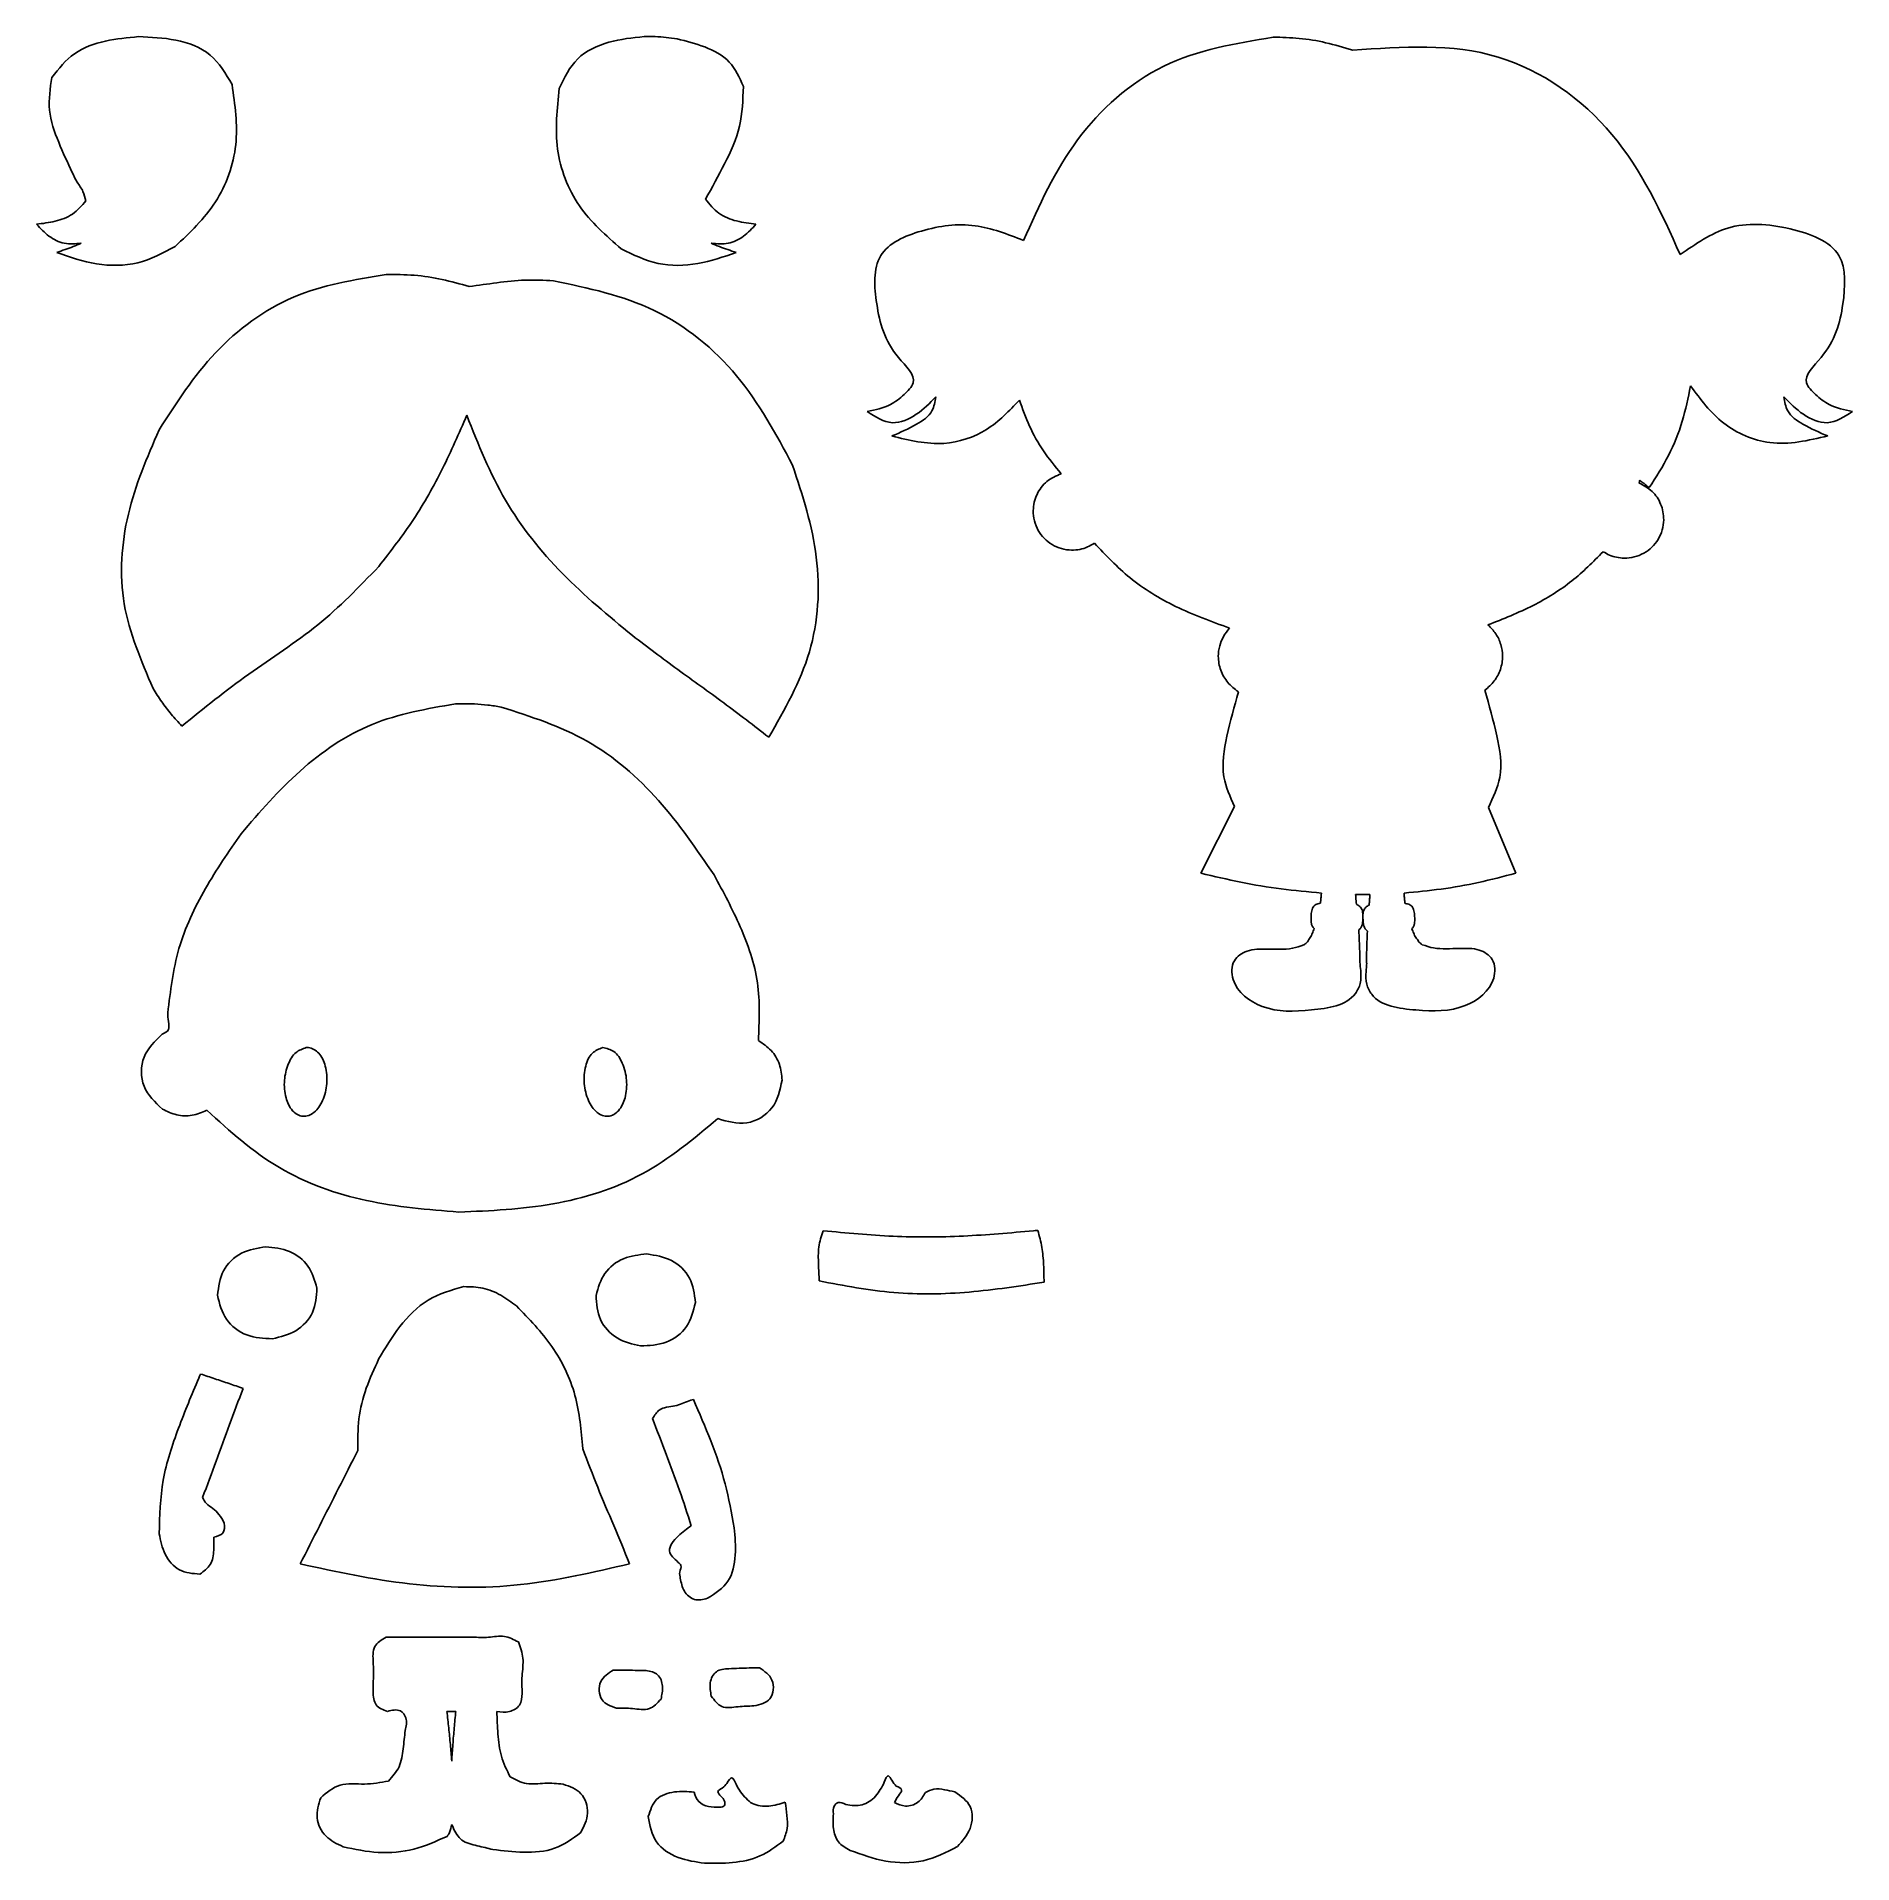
# Model space of a CAD drawing. Extents: x 18 to 590, y 163 to 738.
import ezdxf

# ---------------------------------------------------------------- set-up
doc = ezdxf.new("R2010")
doc.units = 0
doc.layers.add('Layer_1', color=7, linetype='CONTINUOUS')

msp = doc.modelspace()

# ---------------------------------------------------------------- linework, layer by layer
at = {"layer": 'Layer_1', "color": 7}
for points in [[(50.088857, 737.978289), (50.088857, 737.978289)], [(209.379192, 737.978289), (209.379192, 737.978289)], [(407.56112, 737.815885), (407.56112, 737.815965)], [(128.118928, 663.055036), (128.118928, 663.055036)], [(151.727688, 527.8729), (151.727688, 527.8729)], [(395.38612, 495.465964), (384.71112, 474.490964)], [(483.96112, 474.490884), (475.36112, 495.215884)], [(419.53612, 461.765964), (419.48612, 459.540964)], [(422.43612, 465.015964), (422.38612, 465.015964)], [(435.76112, 459.265964), (435.78608, 461.490964)], [(435.81108, 461.190964), (435.88604, 458.965964)], [(449.16108, 464.940884), (449.08612, 464.940884)], [(452.13604, 459.515884), (452.06108, 461.740884)], [(405.66116, 450.566004), (405.66116, 450.516004)], [(466.11104, 450.740964), (466.11104, 450.765924)], [(434.86116, 446.416004), (434.88612, 446.440964)], [(436.96104, 446.165964), (437.01104, 446.115964)], [(102.902688, 419.5479), (102.902688, 419.5479)], [(196.327688, 419.5479), (196.327688, 419.5479)], [(90.24608, 356.833964), (90.24608, 356.833964)], [(333.38716, 361.964132), (332.590696, 361.889012), (332.06216, 361.839172), (332.06216, 361.839172)], [(210.262872, 354.548244), (210.262872, 354.548244)], [(152.619304, 344.256988), (152.619304, 344.257028)], [(69.647879, 316.735596), (69.312631, 316.009228), (69.047879, 315.435596), (69.047879, 315.435596)], [(224.876448, 308.735596), (224.117504, 308.482612), (223.526448, 308.285596), (223.526448, 308.285596)], [(128.105024, 233.832068), (128.105024, 233.832028)], [(199.646392, 223.48554), (199.646392, 223.48554)], [(245.681032, 224.227844), (245.681032, 224.227844)], [(150.030024, 210.457028), (150.030024, 210.457028)], [(235.471904, 187.79582), (235.471904, 187.79582)], [(285.038144, 188.124884), (285.038144, 188.124884)]]:
    msp.add_lwpolyline(points, dxfattribs=at)
for points, knots in [([(50.088857, 737.978289), (46.615388, 737.654961), (39.659879, 737.007507), (29.392244, 733.419986), (24.975711, 727.890985), (22.788857, 725.153289)], [0, 0, 0, 0, 10.498097, 21.022103, 31.34398, 31.34398, 31.34398, 31.34398]), ([(79.563859, 722.878289), (77.57989, 726.319504), (73.571888, 733.271424), (61.824185, 737.476214), (53.999982, 737.810959), (50.088857, 737.978289)], [0, 0, 0, 0, 11.573869, 23.381458, 35.183159, 35.183159, 35.183159, 35.183159]), ([(209.379192, 737.978289), (205.673213, 737.605855), (198.28007, 736.862876), (187.519819, 731.903239), (184.26851, 725.037313), (182.654192, 721.628289)], [0, 0, 0, 0, 11.212576, 22.368225, 33.369367, 33.369367, 33.369367, 33.369367]), ([(219.754192, 737.253289), (218.612206, 737.434487), (216.325926, 737.797249), (212.854814, 738.022813), (210.537867, 737.993132), (209.379192, 737.978289)], [0, 0, 0, 0, 3.467511, 6.942031, 10.417761, 10.417761, 10.417761, 10.417761]), ([(240.629192, 722.303289), (239.402327, 725.080122), (236.91848, 730.701953), (228.50197, 735.098367), (222.667304, 736.535675), (219.754192, 737.253289)], [0, 0, 0, 0, 8.863658, 17.944904, 26.999912, 26.999912, 26.999912, 26.999912]), ([(407.56112, 737.815965), (395.629439, 735.825257), (371.778327, 731.845885), (343.644949, 706.648283), (333.819923, 684.775002), (328.88612, 673.790964)], [0, 0, 0, 0, 35.704399, 71.372139, 107.35038, 107.35038, 107.35038, 107.35038]), ([(432.58612, 733.690885), (429.762871, 734.547973), (424.240498, 736.224469), (415.827829, 737.605245), (410.284416, 737.746494), (407.56112, 737.815885)], [0, 0, 0, 0, 8.845845, 17.302783, 25.469377, 25.469377, 25.469377, 25.469377]), ([(535.78612, 669.315884), (529.736577, 682.650925), (517.675666, 709.23686), (478.661875, 736.979015), (448.239514, 734.807967), (432.58612, 733.690885)], [0, 0, 0, 0, 43.577392, 86.879801, 132.775334, 132.775334, 132.775334, 132.775334]), ([(22.788857, 725.153289), (22.263007, 721.693363), (21.202232, 714.713801), (24.805868, 704.62461), (27.751927, 698.31194), (29.221625, 695.162745)], [0, 0, 0, 0, 10.340905, 20.860267, 31.332147, 31.332147, 31.332147, 31.332147]), ([(61.638857, 671.878292), (66.251064, 676.24253), (75.532823, 685.025269), (82.296553, 703.8449), (80.472665, 716.548401), (79.563859, 722.878289)], [0, 0, 0, 0, 18.891128, 38.017137, 57.011939, 57.011939, 57.011939, 57.011939]), ([(182.654192, 721.628289), (181.963507, 715.259394), (180.578816, 702.490972), (187.745703, 683.766028), (197.384069, 675.310132), (202.179192, 671.103292)], [0, 0, 0, 0, 19.051129, 38.193884, 57.146447, 57.146447, 57.146447, 57.146447]), ([(228.704192, 686.778289), (230.758694, 690.452166), (234.881534, 697.82466), (240.223, 709.544169), (240.494362, 718.068073), (240.629192, 722.303289)], [0, 0, 0, 0, 12.66305, 25.411374, 38.000751, 38.000751, 38.000751, 38.000751]), ([(29.221625, 695.162745), (29.703139, 694.140544), (30.67971, 692.067392), (32.734288, 689.405835), (33.265914, 687.27301), (33.513857, 686.278289)], [0, 0, 0, 0, 3.388017, 6.871317, 9.915771, 9.915771, 9.915771, 9.915771]), ([(33.513857, 686.278289), (32.20826, 684.746217), (29.605247, 681.691673), (23.831391, 679.62002), (19.923876, 679.126061), (17.963857, 678.878289)], [0, 0, 0, 0, 5.942719, 11.848203, 17.791659, 17.791659, 17.791659, 17.791659]), ([(244.604192, 678.878289), (242.567639, 679.13465), (238.520658, 679.644081), (232.614875, 681.96251), (230.009822, 685.170481), (228.704192, 686.778289)], [0, 0, 0, 0, 6.169302, 12.259465, 18.378727, 18.378727, 18.378727, 18.378727]), ([(328.88612, 673.790964), (323.836651, 675.757803), (313.399023, 679.823407), (297.577148, 677.800339), (281.011646, 670.710342), (282.400622, 652.001353), (285.784551, 639.61656), (296.332235, 630.085001), (290.995834, 624.946026), (286.585817, 621.30454), (282.230033, 620.446821), (279.66112, 619.940964)], [0, 0, 0, 0, 15.937482, 32.943961, 47.904013, 63.084801, 81.361605, 90.611877, 95.239611, 100.547739, 108.179024, 108.179024, 108.179024, 108.179024]), ([(590.03612, 619.940884), (587.465519, 620.447403), (583.105076, 621.306598), (578.684844, 624.944034), (573.337837, 630.082279), (583.881615, 639.616938), (587.321911, 652.005346), (588.574172, 671.689173), (569.375959, 678.590036), (551.002096, 679.926463), (540.617376, 672.684871), (535.78612, 669.315884)], [0, 0, 0, 0, 7.637505, 12.955301, 17.587053, 26.837325, 45.114128, 60.294916, 77.823913, 97.493319, 114.604794, 114.604794, 114.604794, 114.604794]), ([(17.963857, 678.878289), (19.198587, 677.570751), (21.656137, 674.968287), (26.642829, 672.341881), (30.257057, 672.732844), (32.063857, 672.928292)], [0, 0, 0, 0, 5.399443, 10.746806, 16.09231, 16.09231, 16.09231, 16.09231]), ([(230.529192, 672.928292), (232.334688, 672.733073), (235.944215, 672.342794), (240.941852, 674.943086), (243.379287, 677.562123), (244.604192, 678.878289)], [0, 0, 0, 0, 5.344566, 10.684798, 16.079526, 16.079526, 16.079526, 16.079526]), ([(32.063857, 672.928292), (31.228933, 672.558237), (29.549874, 671.814046), (26.938883, 670.913421), (25.206032, 670.273519), (24.338857, 669.953292)], [0, 0, 0, 0, 2.738473, 5.507155, 8.280637, 8.280637, 8.280637, 8.280637]), ([(24.338857, 669.953292), (28.454292, 668.535686), (36.65668, 665.710285), (50.116324, 665.744227), (57.80558, 669.837632), (61.638857, 671.878292)], [0, 0, 0, 0, 13.03606, 25.981896, 38.851517, 38.851517, 38.851517, 38.851517]), ([(202.179192, 671.103292), (205.956571, 669.266671), (213.524869, 665.586848), (226.482705, 665.87195), (234.38888, 668.606692), (238.354192, 669.978292)], [0, 0, 0, 0, 12.452469, 24.949571, 37.524199, 37.524199, 37.524199, 37.524199]), ([(238.354192, 669.978292), (237.471458, 670.289617), (235.710937, 670.910521), (233.064202, 671.796639), (231.371407, 672.552319), (230.529192, 672.928292)], [0, 0, 0, 0, 2.808479, 5.601218, 8.366496, 8.366496, 8.366496, 8.366496]), ([(128.118928, 663.055036), (118.116659, 661.431822), (98.094168, 658.18248), (72.905822, 639.548697), (62.002063, 622.600939), (56.546827, 614.121844)], [0, 0, 0, 0, 30.062001, 60.177964, 90.331027, 90.331027, 90.331027, 90.331027]), ([(154.25868, 659.254076), (151.428423, 660.067749), (145.762308, 661.696707), (136.978217, 663.015296), (131.072763, 663.041786), (128.118928, 663.055036)], [0, 0, 0, 0, 8.829798, 17.67707, 26.53099, 26.53099, 26.53099, 26.53099]), ([(180.82108, 661.0637), (177.843054, 661.216218), (171.88478, 661.521368), (163.02488, 660.488215), (157.167639, 659.66361), (154.25868, 659.254076)], [0, 0, 0, 0, 8.93001, 17.866684, 26.684166, 26.684166, 26.684166, 26.684166]), ([(256.161232, 602.9935), (250.893817, 612.779394), (240.368528, 632.333455), (213.591736, 654.222922), (191.741617, 658.78407), (180.82108, 661.0637)], [0, 0, 0, 0, 33.192433, 66.32474, 99.429624, 99.429624, 99.429624, 99.429624]), ([(526.01112, 595.915884), (528.146055, 599.245814), (532.36587, 605.827601), (536.711066, 616.703388), (538.263914, 624.225338), (539.03612, 627.965884)], [0, 0, 0, 0, 11.848937, 23.420064, 34.866159, 34.866159, 34.866159, 34.866159]), ([(539.03612, 627.965884), (542.183908, 623.729845), (548.497458, 615.233579), (564.817829, 608.13657), (576.157939, 610.772332), (582.26112, 612.190884)], [0, 0, 0, 0, 15.684209, 31.457978, 49.840915, 49.840915, 49.840915, 49.840915]), ([(279.66112, 619.940964), (282.242285, 618.224654), (287.191607, 614.93367), (295.630507, 618.746713), (299.380938, 622.555923), (301.28612, 624.490964)], [0, 0, 0, 0, 8.695637, 16.673675, 24.910832, 24.910832, 24.910832, 24.910832]), ([(301.28612, 624.490964), (301.02511, 622.956827), (300.392336, 619.237567), (294.596276, 615.213488), (290.02846, 613.29198), (287.41112, 612.190964)], [0, 0, 0, 0, 4.522036, 10.962922, 19.605934, 19.605934, 19.605934, 19.605934]), ([(287.41112, 612.190964), (292.851517, 610.852469), (302.952893, 608.367238), (317.909739, 613.270455), (324.38521, 620.126789), (327.58612, 623.515964)], [0, 0, 0, 0, 16.543718, 30.717305, 44.572099, 44.572099, 44.572099, 44.572099]), ([(327.58612, 623.515964), (328.584592, 620.748451), (330.592514, 615.182997), (334.999401, 607.319078), (338.808462, 602.652558), (340.73612, 600.290964)], [0, 0, 0, 0, 8.818003, 17.732955, 26.867092, 26.867092, 26.867092, 26.867092]), ([(582.26112, 612.190884), (579.645425, 613.291217), (575.08189, 615.21094), (569.296626, 619.240419), (568.669821, 622.956956), (568.41112, 624.490884)], [0, 0, 0, 0, 8.637151, 15.069012, 19.589294, 19.589294, 19.589294, 19.589294]), ([(568.41112, 624.490884), (570.316302, 622.555843), (574.066733, 618.746633), (582.505633, 614.93359), (587.454955, 618.224574), (590.03612, 619.940884)], [0, 0, 0, 0, 8.237157, 16.215195, 24.910832, 24.910832, 24.910832, 24.910832]), ([(125.761512, 571.065044), (129.534184, 575.92276), (137.08228, 585.641736), (146.121785, 601.796713), (151.052532, 613.067369), (153.518928, 618.705036)], [0, 0, 0, 0, 18.430681, 36.874806, 55.334245, 55.334245, 55.334245, 55.334245]), ([(153.518928, 618.705036), (157.146133, 609.565253), (164.39492, 591.299858), (183.034095, 568.049774), (198.133736, 555.57566), (205.693928, 549.330036)], [0, 0, 0, 0, 29.367427, 58.689325, 88.091892, 88.091892, 88.091892, 88.091892]), ([(56.546827, 614.121844), (52.815169, 605.44636), (45.35188, 588.095453), (43.409498, 558.853982), (50.922162, 541.389861), (54.668929, 532.680036)], [0, 0, 0, 0, 28.269847, 56.539494, 84.665534, 84.665534, 84.665534, 84.665534]), ([(248.643928, 517.280036), (253.632757, 525.987237), (263.62371, 543.424846), (265.47958, 574.44122), (259.268868, 593.471417), (256.161232, 602.9935)], [0, 0, 0, 0, 29.805302, 59.690042, 89.618687, 89.618687, 89.618687, 89.618687]), ([(340.73612, 600.290964), (339.154221, 599.598262), (335.997446, 598.215936), (332.804698, 593.893574), (331.478294, 588.323371), (333.017749, 582.247382), (337.624612, 577.488599), (342.769999, 576.022974), (346.616666, 576.391665), (349.073717, 577.131592), (350.502663, 578.006963), (351.21112, 578.440964)], [0, 0, 0, 0, 5.106295, 10.189918, 15.44833, 21.863441, 28.084487, 34.496537, 37.099705, 39.626151, 42.110404, 42.110404, 42.110404, 42.110404]), ([(511.51112, 575.740884), (512.168176, 575.354223), (513.493103, 574.574536), (515.747208, 573.903242), (519.442989, 573.484362), (524.557957, 574.770113), (529.31289, 579.382685), (531.009702, 585.327532), (529.938037, 590.766055), (527.15209, 595.02906), (524.275711, 596.586437), (522.83612, 597.365884)], [0, 0, 0, 0, 2.280343, 4.598221, 6.988773, 13.403884, 19.62493, 26.036981, 31.047282, 35.885771, 40.733696, 40.733696, 40.733696, 40.733696]), ([(522.83612, 597.365884), (522.856951, 597.465728), (522.898536, 597.665043), (522.954016, 597.965605), (522.992059, 598.165654), (523.01112, 598.265884)], [0, 0, 0, 0, 0.305972, 0.610797, 0.916878, 0.916878, 0.916878, 0.916878]), ([(523.01112, 598.265884), (523.34512, 598.00631), (524.01411, 597.486394), (525.015659, 596.705018), (525.679623, 596.178672), (526.01112, 595.915884)], [0, 0, 0, 0, 1.269022, 2.5418, 3.810861, 3.810861, 3.810861, 3.810861]), ([(351.21112, 578.440964), (354.802496, 574.649208), (362.29863, 566.734828), (376.985235, 557.788974), (388.059551, 553.758984), (393.81112, 551.665964)], [0, 0, 0, 0, 15.616858, 32.596444, 50.943977, 50.943977, 50.943977, 50.943977]), ([(475.21112, 552.690884), (480.016889, 554.59087), (489.310446, 558.265126), (501.734066, 565.96216), (508.331548, 572.560769), (511.51112, 575.740884)], [0, 0, 0, 0, 15.4922, 29.959332, 43.417637, 43.417637, 43.417637, 43.417637]), ([(63.718931, 520.830036), (70.641589, 526.412466), (84.493749, 537.582846), (107.189295, 551.839577), (119.579322, 564.665405), (125.761512, 571.065044)], [0, 0, 0, 0, 26.677093, 53.380558, 79.973697, 79.973697, 79.973697, 79.973697]), ([(474.23612, 532.090884), (475.286887, 533.011034), (477.3766, 534.840984), (479.335445, 538.614424), (480.027723, 542.654423), (479.424535, 546.554708), (477.82534, 550.013269), (476.084417, 551.796409), (475.21112, 552.690884)], [0, 0, 0, 0, 4.160283, 8.273769, 12.468051, 16.252275, 19.956182, 23.684302, 23.684302, 23.684302, 23.684302]), ([(205.693928, 549.330036), (210.440641, 545.722818), (219.93138, 538.510423), (234.548303, 528.232031), (243.948861, 520.928002), (248.643928, 517.280036)], [0, 0, 0, 0, 17.884338, 35.758556, 53.593181, 53.593181, 53.593181, 53.593181]), ([(393.81112, 551.665964), (393.130941, 550.824496), (391.77132, 549.142474), (390.5542, 546.072395), (390.059094, 542.399133), (390.807072, 538.325174), (393.052382, 534.34968), (395.401877, 532.515478), (396.58612, 531.590964)], [0, 0, 0, 0, 3.230851, 6.4582, 9.76099, 14.241624, 18.641293, 23.11267, 23.11267, 23.11267, 23.11267]), ([(54.668929, 532.680036), (55.554604, 531.273458), (57.324846, 528.462064), (60.368321, 524.50994), (62.602362, 522.05634), (63.718931, 520.830036)], [0, 0, 0, 0, 4.98468, 9.963123, 14.93754, 14.93754, 14.93754, 14.93754]), ([(396.58612, 531.590964), (395.297229, 526.992971), (392.861459, 518.303593), (390.75424, 505.556538), (393.980514, 498.528085), (395.38612, 495.465964)], [0, 0, 0, 0, 14.439062, 27.287225, 37.206369, 37.206369, 37.206369, 37.206369]), ([(475.36112, 495.215884), (476.854299, 498.307734), (480.293921, 505.429981), (478.083682, 518.497), (475.567823, 527.385823), (474.23612, 532.090884)], [0, 0, 0, 0, 10.093202, 23.250249, 38.046669, 38.046669, 38.046669, 38.046669]), ([(149.927688, 527.8229), (140.977007, 526.276242), (123.038998, 523.176595), (100.084312, 507.437987), (88.282817, 493.747984), (82.377687, 486.8979)], [0, 0, 0, 0, 26.980637, 54.071744, 81.203119, 81.203119, 81.203119, 81.203119]), ([(151.727688, 527.8729), (151.527462, 527.869569), (151.127693, 527.86292), (150.527622, 527.847387), (150.127952, 527.831074), (149.927688, 527.8229)], [0, 0, 0, 0, 0.600762, 1.19947, 1.800756, 1.800756, 1.800756, 1.800756]), ([(164.327688, 526.8229), (162.938488, 527.045011), (160.160012, 527.489247), (155.949386, 527.849179), (153.13503, 527.864992), (151.727688, 527.8729)], [0, 0, 0, 0, 4.219785, 8.439803, 12.660804, 12.660804, 12.660804, 12.660804]), ([(231.427688, 473.9229), (225.922127, 481.983651), (214.915862, 498.098041), (192.349011, 517.831578), (173.655031, 523.829995), (164.327688, 526.8229)], [0, 0, 0, 0, 29.277431, 58.529028, 87.657909, 87.657909, 87.657909, 87.657909]), ([(82.377687, 486.8979), (78.485953, 481.243739), (70.696891, 469.927292), (61.775327, 451.039134), (60.142187, 437.333394), (59.327687, 430.4979)], [0, 0, 0, 0, 20.606424, 41.242463, 61.77412, 61.77412, 61.77412, 61.77412]), ([(245.352688, 421.7479), (245.643034, 427.87551), (246.225758, 440.173619), (240.087639, 457.79106), (234.311527, 468.550856), (231.427688, 473.9229)], [0, 0, 0, 0, 18.247254, 36.622227, 54.943629, 54.943629, 54.943629, 54.943629]), ([(384.71112, 474.490964), (388.925551, 473.49138), (397.307618, 471.503311), (410.007561, 469.383239), (418.50511, 468.620659), (422.73612, 468.240964)], [0, 0, 0, 0, 12.992205, 25.840156, 38.581116, 38.581116, 38.581116, 38.581116]), ([(448.76112, 468.240884), (452.678987, 468.604481), (460.551607, 469.335098), (472.324134, 471.414763), (480.062593, 473.460347), (483.96112, 474.490884)], [0, 0, 0, 0, 11.801196, 23.713497, 35.807571, 35.807571, 35.807571, 35.807571]), ([(422.73612, 468.240964), (422.709954, 467.881208), (422.657654, 467.162144), (422.558524, 466.08685), (422.476866, 465.372442), (422.43612, 465.015964)], [0, 0, 0, 0, 1.082106, 2.162867, 3.239242, 3.239242, 3.239242, 3.239242]), ([(433.76108, 464.690964), (433.730133, 465.038649), (433.668584, 465.730138), (433.583913, 466.764091), (433.518628, 467.449333), (433.48608, 467.790964)], [0, 0, 0, 0, 1.047178, 2.082668, 3.11219, 3.11219, 3.11219, 3.11219]), ([(433.48608, 467.790964), (433.991568, 467.78587), (435.002711, 467.775681), (436.519448, 467.776036), (437.530591, 467.785989), (438.03608, 467.790964)], [0, 0, 0, 0, 1.516536, 3.03357, 4.550104, 4.550104, 4.550104, 4.550104]), ([(438.03608, 467.790964), (438.006515, 467.422172), (437.947158, 466.681772), (437.868597, 465.564745), (437.813688, 464.816956), (437.78608, 464.440964)], [0, 0, 0, 0, 1.109918, 2.228313, 3.359328, 3.359328, 3.359328, 3.359328]), ([(449.08612, 464.940884), (449.040505, 465.305289), (448.949057, 466.03584), (448.852484, 467.137208), (448.791583, 467.872898), (448.76112, 468.240884)], [0, 0, 0, 0, 1.101651, 2.208564, 3.316326, 3.316326, 3.316326, 3.316326]), ([(422.38612, 465.015964), (421.887896, 464.927073), (420.868048, 464.745118), (419.774492, 463.419981), (419.618117, 462.334923), (419.53612, 461.765964)], [0, 0, 0, 0, 1.480613, 3.030764, 4.739681, 4.739681, 4.739681, 4.739681]), ([(435.78608, 461.490964), (435.741924, 461.974036), (435.657309, 462.89975), (434.913329, 464.10546), (434.137717, 464.49958), (433.76108, 464.690964)], [0, 0, 0, 0, 1.444968, 2.769001, 4.018902, 4.018902, 4.018902, 4.018902]), ([(437.78608, 464.440964), (437.410288, 464.244078), (436.635847, 463.838333), (435.914578, 462.609501), (435.846585, 461.677595), (435.81108, 461.190964)], [0, 0, 0, 0, 1.254236, 2.584755, 4.038848, 4.038848, 4.038848, 4.038848]), ([(452.06108, 461.740884), (451.969783, 462.308191), (451.795748, 463.389615), (450.682268, 464.696423), (449.660387, 464.860643), (449.16108, 464.940884)], [0, 0, 0, 0, 1.708375, 3.256574, 4.735847, 4.735847, 4.735847, 4.735847]), ([(420.43612, 457.015964), (420.259629, 456.541406), (419.905115, 455.588167), (419.238799, 454.194918), (418.672591, 453.329049), (418.38612, 452.890964)], [0, 0, 0, 0, 1.518799, 3.050797, 4.619685, 4.619685, 4.619685, 4.619685]), ([(419.48612, 459.540964), (419.504929, 459.216208), (419.54147, 458.585293), (419.875583, 457.706313), (420.252558, 457.242036), (420.43612, 457.015964)], [0, 0, 0, 0, 0.9725, 1.889314, 2.759432, 2.759432, 2.759432, 2.759432]), ([(434.48612, 456.540964), (434.721648, 456.765051), (435.207492, 457.227295), (435.653872, 458.19164), (435.724617, 458.900303), (435.76112, 459.265964)], [0, 0, 0, 0, 0.969399, 1.999662, 3.09798, 3.09798, 3.09798, 3.09798]), ([(434.88612, 446.440964), (434.865296, 447.561542), (434.823598, 449.805383), (434.688692, 453.172659), (434.553684, 455.417524), (434.48612, 456.540964)], [0, 0, 0, 0, 3.362252, 6.732563, 10.108925, 10.108925, 10.108925, 10.108925]), ([(435.88604, 458.965964), (435.928984, 458.601145), (436.012213, 457.894082), (436.477519, 456.939048), (436.971499, 456.485768), (437.21104, 456.265964)], [0, 0, 0, 0, 1.097762, 2.127593, 3.09712, 3.09712, 3.09712, 3.09712]), ([(437.21104, 456.265964), (437.161286, 455.141983), (437.061884, 452.896445), (436.970238, 449.529315), (436.964104, 447.286299), (436.96104, 446.165964)], [0, 0, 0, 0, 3.375231, 6.743186, 10.104105, 10.104105, 10.104105, 10.104105]), ([(451.23604, 456.965884), (451.416792, 457.195118), (451.787829, 457.665676), (452.100055, 458.555893), (452.123795, 459.189218), (452.13604, 459.515884)], [0, 0, 0, 0, 0.871782, 1.789541, 2.767176, 2.767176, 2.767176, 2.767176]), ([(453.36104, 452.890924), (453.355757, 452.896809), (453.345167, 452.908607), (453.327742, 452.923703), (453.311222, 452.93518), (453.309486, 452.949443), (453.312727, 452.957547), (453.208804, 453.473719), (452.379515, 454.19161), (451.801794, 455.588206), (451.424088, 456.507965), (451.23604, 456.965884)], [0, 0, 0, 0, 0.023588, 0.047283, 0.070798, 0.078441, 0.088537, 0.096021, 1.629634, 3.128462, 4.61456, 4.61456, 4.61456, 4.61456]), ([(405.66116, 450.516004), (403.508174, 450.580883), (399.660723, 450.696825), (394.32272, 447.111606), (394.357581, 438.237261), (404.9779, 430.464944), (418.871913, 431.111573), (431.866914, 432.893536), (435.307517, 439.908737), (435.197272, 443.365647), (434.955023, 445.564155), (434.86116, 446.416004)], [0, 0, 0, 0, 6.383308, 11.407165, 17.294246, 29.745693, 45.357391, 60.101638, 63.633897, 67.70812, 70.285325, 70.285325, 70.285325, 70.285325]), ([(417.18616, 451.916004), (416.018445, 451.496365), (413.584297, 450.621611), (409.645828, 450.51299), (406.986071, 450.548377), (405.66116, 450.566004)], [0, 0, 0, 0, 3.700008, 7.712818, 11.695763, 11.695763, 11.695763, 11.695763]), ([(418.38612, 452.890964), (418.3835, 452.888078), (418.378199, 452.88224), (418.369211, 452.874601), (418.248595, 452.745707), (418.003299, 452.508849), (417.610393, 452.189978), (417.327574, 452.00733), (417.18616, 451.916004)], [0, 0, 0, 0, 0.011682, 0.023634, 0.035314, 0.540914, 1.045612, 1.55034, 1.55034, 1.55034, 1.55034]), ([(437.01104, 446.115964), (436.930104, 445.25574), (436.722961, 443.054135), (436.667194, 439.603437), (440.229657, 432.667948), (453.243321, 431.110473), (467.146697, 430.695831), (477.640945, 438.648492), (477.515539, 447.525832), (472.112762, 451.021373), (468.263855, 450.841547), (466.11104, 450.740964)], [0, 0, 0, 0, 2.598517, 6.65049, 10.158033, 24.904416, 40.518794, 52.970125, 58.859992, 63.89212, 70.279303, 70.279303, 70.279303, 70.279303]), ([(454.51104, 451.965924), (454.373147, 452.054753), (454.096802, 452.232772), (453.711867, 452.543085), (453.477981, 452.774979), (453.36104, 452.890924)], [0, 0, 0, 0, 0.491869, 0.985732, 1.479577, 1.479577, 1.479577, 1.479577]), ([(466.11104, 450.765924), (464.779188, 450.726897), (462.105724, 450.648559), (458.144876, 450.705614), (455.688749, 451.557463), (454.51104, 451.965924)], [0, 0, 0, 0, 4.005255, 8.039861, 11.756641, 11.756641, 11.756641, 11.756641]), ([(59.327687, 430.4979), (59.346051, 429.605458), (59.381233, 427.895762), (60.057508, 424.974806), (58.393516, 424.151536), (57.577687, 423.7479)], [0, 0, 0, 0, 2.762027, 5.291354, 7.724261, 7.724261, 7.724261, 7.724261]), ([(57.577687, 423.7479), (55.287835, 421.573546), (50.707482, 417.224223), (50.707284, 406.689521), (55.303217, 402.346054), (57.602687, 400.1729)], [0, 0, 0, 0, 9.191112, 18.384833, 27.590587, 27.590587, 27.590587, 27.590587]), ([(252.852688, 409.2479), (252.688379, 410.951066), (252.360022, 414.354712), (249.619448, 418.909142), (246.775088, 420.801549), (245.352688, 421.7479)], [0, 0, 0, 0, 5.092204, 10.176376, 15.262125, 15.262125, 15.262125, 15.262125]), ([(102.902688, 419.5479), (102.979717, 419.553024), (103.135124, 419.563361), (103.368821, 419.561973), (104.750764, 419.493667), (107.418307, 417.833893), (109.282923, 413.484838), (109.696015, 408.197551), (108.451322, 403.034161), (105.92799, 399.029158), (101.829364, 397.290811), (98.054591, 399.650157), (96.200982, 403.998251), (95.791569, 409.205199), (96.949682, 414.123571), (99.212964, 418.209284), (101.762673, 419.134307), (102.902688, 419.5479)], [0, 0, 0, 0, 0.231524, 0.467109, 0.700671, 4.379347, 8.941739, 14.489503, 20.044739, 24.622629, 28.308553, 31.990295, 36.563404, 42.117625, 47.348711, 51.724978, 55.264053, 55.264053, 55.264053, 55.264053]), ([(196.327688, 419.5479), (197.569743, 419.275233), (200.352203, 418.664402), (202.889675, 414.373912), (204.11897, 409.316187), (203.705136, 403.997308), (201.850557, 399.650683), (198.078248, 397.290891), (193.982996, 399.029578), (191.474248, 403.033049), (190.233409, 408.220204), (190.654984, 413.40875), (192.490564, 418.043975), (195.143473, 419.083758), (196.327688, 419.5479)], [0, 0, 0, 0, 3.677672, 8.238742, 13.786123, 19.340345, 23.913454, 27.595195, 31.275, 35.845797, 41.39947, 46.947234, 51.509626, 55.188302, 55.188302, 55.188302, 55.188302]), ([(232.577688, 397.1729), (235.626406, 396.285378), (241.723026, 394.510574), (250.82792, 399.940119), (252.177589, 406.144495), (252.852688, 409.2479)], [0, 0, 0, 0, 9.233098, 18.463721, 27.701591, 27.701591, 27.701591, 27.701591]), ([(57.602687, 400.1729), (59.072632, 399.464655), (62.012935, 398.047965), (67.067747, 397.907001), (70.075508, 399.168076), (71.577687, 399.7979)], [0, 0, 0, 0, 4.861016, 9.723401, 14.574797, 14.574797, 14.574797, 14.574797]), ([(71.577687, 399.7979), (78.854988, 393.231717), (93.449497, 380.063345), (121.775284, 370.139833), (141.274419, 368.528748), (151.027688, 367.7229)], [0, 0, 0, 0, 29.163622, 58.487171, 87.832995, 87.832995, 87.832995, 87.832995]), ([(151.027688, 367.7229), (160.928189, 368.162377), (180.714828, 369.040694), (209.722521, 378.049672), (224.973798, 390.810622), (232.577688, 397.1729)], [0, 0, 0, 0, 29.71411, 59.385111, 88.887349, 88.887349, 88.887349, 88.887349]), ([(90.24608, 356.833964), (87.593541, 356.404647), (82.296606, 355.547331), (75.981342, 349.591824), (75.308887, 344.220539), (74.972674, 341.535012)], [0, 0, 0, 0, 7.959318, 15.894204, 23.828407, 23.828407, 23.828407, 23.828407]), ([(106.285712, 343.79538), (105.584957, 346.237208), (104.185387, 351.114108), (97.782788, 356.034448), (92.765767, 356.566668), (90.24608, 356.833964)], [0, 0, 0, 0, 7.474986, 14.929287, 22.450312, 22.450312, 22.450312, 22.450312]), ([(265.73716, 361.864132), (265.197168, 360.164614), (264.113988, 356.755526), (264.289872, 351.366871), (264.454702, 347.81566), (264.53716, 346.039132)], [0, 0, 0, 0, 5.310045, 10.651503, 15.998516, 15.998516, 15.998516, 15.998516]), ([(332.06216, 361.839172), (324.704578, 361.194873), (309.990713, 359.906388), (287.796267, 359.737565), (273.090186, 361.155277), (265.73716, 361.864132)], [0, 0, 0, 0, 22.154171, 44.304435, 66.45461, 66.45461, 66.45461, 66.45461]), ([(335.36216, 345.664132), (335.333612, 347.497151), (335.276568, 351.159811), (334.836497, 356.658804), (333.870098, 360.196326), (333.38716, 361.964132)], [0, 0, 0, 0, 5.502413, 10.994686, 16.481028, 16.481028, 16.481028, 16.481028]), ([(194.22324, 341.50966), (194.923995, 343.951488), (196.323565, 348.828388), (202.726164, 353.748728), (207.743185, 354.280948), (210.262872, 354.548244)], [0, 0, 0, 0, 7.474986, 14.929287, 22.450312, 22.450312, 22.450312, 22.450312]), ([(210.262872, 354.548244), (212.915411, 354.118927), (218.212347, 353.261611), (224.527613, 347.306104), (225.200067, 341.934819), (225.53628, 339.249292)], [0, 0, 0, 0, 7.95932, 15.894206, 23.828409, 23.828409, 23.828409, 23.828409]), ([(264.53716, 346.039132), (272.33384, 344.560116), (287.934151, 341.600765), (311.863925, 342.016601), (327.529819, 344.448351), (335.36216, 345.664132)], [0, 0, 0, 0, 23.75655, 47.534285, 71.308338, 71.308338, 71.308338, 71.308338]), ([(74.972674, 341.535012), (75.632485, 338.861965), (76.953988, 333.508251), (84.049394, 328.219194), (89.521785, 327.970001), (92.263808, 327.84514)], [0, 0, 0, 0, 8.073004, 16.169021, 24.299594, 24.299594, 24.299594, 24.299594]), ([(92.263808, 327.84514), (94.831465, 328.44527), (99.955393, 329.642869), (105.750335, 335.859309), (106.107259, 341.150105), (106.285712, 343.79538)], [0, 0, 0, 0, 7.812014, 15.589383, 23.366028, 23.366028, 23.366028, 23.366028]), ([(152.619304, 344.257028), (148.676916, 343.144135), (140.761957, 340.909829), (131.973685, 331.881839), (127.821459, 324.916463), (125.744304, 321.432028)], [0, 0, 0, 0, 12.09545, 24.283501, 36.483789, 36.483789, 36.483789, 36.483789]), ([(169.169304, 338.156988), (167.553471, 339.352266), (164.329846, 341.736875), (158.675761, 344.161411), (154.639467, 344.225108), (152.619304, 344.256988)], [0, 0, 0, 0, 6.029898, 12.029788, 18.04168, 18.04168, 18.04168, 18.04168]), ([(208.245152, 325.55942), (205.677493, 326.15955), (200.553563, 327.357148), (194.758617, 333.573588), (194.401693, 338.864385), (194.22324, 341.50966)], [0, 0, 0, 0, 7.81202, 15.58939, 23.366035, 23.366035, 23.366035, 23.366035]), ([(190.069304, 293.206988), (189.579453, 298.881962), (188.599363, 310.236417), (181.036485, 325.950568), (173.120569, 334.092771), (169.169304, 338.156988)], [0, 0, 0, 0, 16.990882, 33.995258, 50.942224, 50.942224, 50.942224, 50.942224]), ([(225.53628, 339.249292), (224.876469, 336.576245), (223.554966, 331.222531), (216.459563, 325.933474), (210.987173, 325.684281), (208.245152, 325.55942)], [0, 0, 0, 0, 8.073004, 16.16902, 24.299589, 24.299589, 24.299589, 24.299589]), ([(83.072879, 312.210596), (81.58153, 312.714318), (78.598832, 313.721763), (74.124829, 315.233061), (71.140195, 316.234751), (69.647879, 316.735596)], [0, 0, 0, 0, 4.722364, 9.44473, 14.167087, 14.167087, 14.167087, 14.167087]), ([(125.744304, 321.432028), (124.35225, 318.420051), (121.568122, 312.396056), (119.129376, 302.635986), (119.17266, 295.983603), (119.194304, 292.657028)], [0, 0, 0, 0, 9.947185, 19.894503, 29.844118, 29.844118, 29.844118, 29.844118]), ([(69.047879, 315.435596), (66.864233, 310.211606), (62.494381, 299.757506), (57.08469, 283.481569), (56.759833, 272.106501), (56.597879, 266.435596)], [0, 0, 0, 0, 17.010215, 34.04036, 50.971215, 50.971215, 50.971215, 50.971215]), ([(70.298215, 277.836724), (71.704848, 281.661462), (74.518149, 289.311038), (78.681458, 300.8045), (81.609314, 308.409192), (83.072879, 312.210596)], [0, 0, 0, 0, 12.225654, 24.451625, 36.671544, 36.671544, 36.671544, 36.671544]), ([(223.526448, 308.285596), (222.09032, 307.675451), (219.10672, 306.407857), (214.22286, 306.270039), (212.677345, 303.739429), (212.061832, 302.731596)], [0, 0, 0, 0, 4.724648, 9.815596, 13.184987, 13.184987, 13.184987, 13.184987]), ([(237.776448, 268.260596), (236.933079, 272.922367), (235.245386, 282.251193), (230.554859, 295.709973), (226.769471, 304.393219), (224.876448, 308.735596)], [0, 0, 0, 0, 14.192861, 28.401804, 42.615684, 42.615684, 42.615684, 42.615684]), ([(212.061832, 302.731596), (213.462183, 298.965183), (216.269636, 291.414204), (220.587699, 280.232997), (223.024927, 272.649272), (224.226448, 268.910596)], [0, 0, 0, 0, 12.055488, 24.169085, 35.947564, 35.947564, 35.947564, 35.947564]), ([(119.194304, 292.657028), (117.177028, 288.687889), (113.142474, 280.749607), (107.079977, 268.847621), (103.056193, 260.903887), (101.044304, 256.932028)], [0, 0, 0, 0, 13.357066, 26.714144, 40.07117, 40.07117, 40.07117, 40.07117]), ([(204.794304, 256.956988), (203.141089, 260.984174), (199.832919, 269.042783), (194.658386, 281.018556), (191.59594, 289.152299), (190.069304, 293.206988)], [0, 0, 0, 0, 13.060107, 26.133955, 39.129712, 39.129712, 39.129712, 39.129712]), ([(75.397879, 272.535596), (74.819013, 273.190815), (73.645922, 274.518635), (71.331162, 275.693808), (70.615745, 277.177988), (70.298215, 277.836724)], [0, 0, 0, 0, 2.615203, 5.299786, 7.44218, 7.44218, 7.44218, 7.44218]), ([(73.822879, 265.385596), (74.944613, 265.637063), (77.182165, 266.13867), (77.427871, 270.016176), (76.086833, 271.680536), (75.397879, 272.535596)], [0, 0, 0, 0, 3.112641, 6.208865, 9.480155, 9.480155, 9.480155, 9.480155]), ([(56.597879, 266.435596), (57.032582, 264.234032), (57.900136, 259.840276), (62.598115, 254.238129), (67.160939, 253.885437), (69.422879, 253.710596)], [0, 0, 0, 0, 6.713157, 13.397737, 19.969178, 19.969178, 19.969178, 19.969178]), ([(69.422879, 253.710596), (70.679213, 254.610914), (73.240293, 256.446244), (73.91023, 261.124786), (73.850928, 264.017417), (73.822879, 265.385596)], [0, 0, 0, 0, 4.454407, 9.080463, 13.232292, 13.232292, 13.232292, 13.232292]), ([(224.226448, 268.910596), (222.848573, 267.952754), (220.061307, 266.015164), (216.023049, 261.06695), (218.828865, 258.551488), (220.101448, 257.410596)], [0, 0, 0, 0, 5.270358, 10.661261, 15.135712, 15.135712, 15.135712, 15.135712]), ([(229.376448, 246.085596), (231.810155, 247.65439), (236.730525, 250.826115), (238.481126, 259.800805), (238.01178, 265.435389), (237.776448, 268.260596)], [0, 0, 0, 0, 8.350597, 16.8829, 25.463277, 25.463277, 25.463277, 25.463277]), ([(101.044304, 256.932028), (112.455757, 254.454403), (135.275277, 249.499888), (170.649206, 248.990437), (193.415337, 254.302108), (204.794304, 256.956988)], [0, 0, 0, 0, 34.994787, 69.979189, 104.938408, 104.938408, 104.938408, 104.938408]), ([(220.101448, 257.410596), (220.457222, 257.112154), (221.404613, 256.317431), (220.343936, 254.381977), (220.635941, 253.051023), (220.776448, 252.410596)], [0, 0, 0, 0, 1.272017, 3.387262, 5.349038, 5.349038, 5.349038, 5.349038]), ([(220.776448, 252.410596), (221.041928, 251.005342), (221.56363, 248.243832), (225.114505, 245.023376), (227.947352, 245.729417), (229.376448, 246.085596)], [0, 0, 0, 0, 4.252081, 8.355901, 12.533812, 12.533812, 12.533812, 12.533812]), ([(128.105024, 233.832028), (126.672415, 232.996491), (123.663529, 231.241626), (124.084908, 225.803663), (124.115136, 222.556319), (124.130024, 220.957028)], [0, 0, 0, 0, 4.602326, 9.666188, 14.580225, 14.580225, 14.580225, 14.580225]), ([(155.380024, 233.857028), (152.349362, 233.855314), (146.287933, 233.851886), (137.196237, 233.870874), (131.135256, 233.845003), (128.105024, 233.832068)], [0, 0, 0, 0, 9.091988, 18.184294, 27.275048, 27.275048, 27.275048, 27.275048]), ([(169.755024, 232.357028), (168.315005, 233.095168), (165.330462, 234.625017), (160.32628, 233.602584), (157.013497, 233.772999), (155.380024, 233.857028)], [0, 0, 0, 0, 4.717119, 9.776568, 14.697921, 14.697921, 14.697921, 14.697921]), ([(170.980024, 216.132028), (170.899637, 217.959879), (170.737172, 221.653991), (171.667265, 227.189176), (170.380968, 230.665408), (169.755024, 232.357028)], [0, 0, 0, 0, 5.495687, 11.106859, 16.425647, 16.425647, 16.425647, 16.425647]), ([(124.130024, 220.957028), (124.035772, 219.565759), (123.846467, 216.771404), (124.327507, 212.020931), (127.15782, 210.967673), (128.530024, 210.457028)], [0, 0, 0, 0, 4.283621, 8.603626, 12.669114, 12.669114, 12.669114, 12.669114]), ([(199.646392, 223.48554), (198.06881, 222.488328), (194.786421, 220.413483), (195.141756, 213.405392), (198.879088, 212.110044), (200.664608, 211.491188)], [0, 0, 0, 0, 5.328054, 11.085789, 16.352972, 16.352972, 16.352972, 16.352972]), ([(209.97028, 223.332404), (208.823101, 223.349736), (206.528544, 223.384404), (203.087744, 223.469006), (200.793305, 223.480029), (199.646392, 223.48554)], [0, 0, 0, 0, 3.441928, 6.884456, 10.325148, 10.325148, 10.325148, 10.325148]), ([(214.691008, 214.34962), (214.974475, 215.662797), (215.535004, 218.259476), (214.093169, 222.601526), (211.335364, 223.090411), (209.97028, 223.332404)], [0, 0, 0, 0, 4.049547, 8.007584, 11.887076, 11.887076, 11.887076, 11.887076]), ([(230.5294, 215.277372), (230.264053, 216.65103), (229.744235, 219.342046), (231.744996, 223.645883), (234.617645, 223.829921), (236.060848, 223.92238)], [0, 0, 0, 0, 4.181919, 8.19244, 12.241558, 12.241558, 12.241558, 12.241558]), ([(236.060848, 223.92238), (237.129913, 223.956721), (239.268359, 224.025414), (242.474045, 224.160144), (244.6124, 224.205285), (245.681032, 224.227844)], [0, 0, 0, 0, 3.20885, 6.418645, 9.625163, 9.625163, 9.625163, 9.625163]), ([(245.681032, 224.227844), (247.296213, 223.143834), (250.63551, 220.902706), (249.942854, 213.553819), (245.894937, 212.630988), (243.94344, 212.186092)], [0, 0, 0, 0, 5.546574, 11.467235, 16.97861, 16.97861, 16.97861, 16.97861]), ([(162.980024, 210.457028), (164.297391, 210.287319), (166.862777, 209.956834), (170.668625, 212.141438), (170.875538, 214.79303), (170.980024, 216.132028)], [0, 0, 0, 0, 3.946517, 7.685287, 11.499262, 11.499262, 11.499262, 11.499262]), ([(200.664608, 211.491188), (202.334401, 211.518274), (205.732819, 211.5734), (211.170272, 210.443084), (213.559659, 213.094298), (214.691008, 214.34962)], [0, 0, 0, 0, 5.091029, 10.361435, 15.10109, 15.10109, 15.10109, 15.10109]), ([(243.94344, 212.186092), (242.31612, 212.15402), (239.024626, 212.08915), (233.620406, 211.109203), (231.527895, 213.930918), (230.5294, 215.277372)], [0, 0, 0, 0, 4.987271, 10.087486, 14.742388, 14.742388, 14.742388, 14.742388]), ([(128.530024, 210.457028), (129.980831, 210.82917), (132.426551, 211.456514), (134.959689, 208.076402), (134.422095, 205.784049), (134.105024, 204.432028)], [0, 0, 0, 0, 4.056821, 6.838847, 10.83888, 10.83888, 10.83888, 10.83888]), ([(148.755024, 194.807028), (148.616653, 196.548842), (148.339919, 200.032386), (147.830093, 205.249673), (147.43005, 208.721213), (147.230024, 210.457028)], [0, 0, 0, 0, 5.241838, 10.48342, 15.72527, 15.72527, 15.72527, 15.72527]), ([(147.230024, 210.457028), (147.541135, 210.457028), (148.163357, 210.457028), (149.096691, 210.457028), (149.718913, 210.457028), (150.030024, 210.457028)], [0, 0, 0, 0, 0.933334, 1.866666, 2.8, 2.8, 2.8, 2.8]), ([(150.030024, 210.457028), (149.865883, 208.720107), (149.537588, 205.246112), (149.098182, 200.030126), (148.869408, 196.54803), (148.755024, 194.807028)], [0, 0, 0, 0, 5.233985, 10.468431, 15.702603, 15.702603, 15.702603, 15.702603]), ([(167.180024, 189.832028), (166.126521, 191.957068), (164.011573, 196.223169), (163.233649, 203.368305), (163.064533, 208.095032), (162.980024, 210.457028)], [0, 0, 0, 0, 7.061081, 14.175396, 21.281485, 21.281485, 21.281485, 21.281485]), ([(134.105024, 204.432028), (133.903628, 202.542127), (133.497541, 198.731403), (132.712135, 192.848679), (130.090728, 189.952499), (128.805024, 188.532028)], [0, 0, 0, 0, 5.741797, 11.577541, 17.194842, 17.194842, 17.194842, 17.194842]), ([(288.813144, 186.949884), (288.331902, 187.487758), (287.505917, 188.410945), (286.166632, 191.039581), (285.455929, 189.203952), (285.038144, 188.124884)], [0, 0, 0, 0, 2.357047, 4.045546, 6.453816, 6.453816, 6.453816, 6.453816]), ([(128.805024, 188.532028), (126.341559, 188.075275), (121.356643, 187.151017), (113.404676, 188.32552), (109.41762, 184.914625), (107.480024, 183.257028)], [0, 0, 0, 0, 7.546847, 15.271332, 22.574196, 22.574196, 22.574196, 22.574196]), ([(183.855024, 187.557028), (181.958271, 187.730403), (178.129766, 188.080354), (172.288524, 187.120291), (168.852191, 188.944394), (167.180024, 189.832028)], [0, 0, 0, 0, 5.727031, 11.559735, 17.08827, 17.08827, 17.08827, 17.08827]), ([(189.430024, 172.282028), (190.417395, 174.256842), (192.388143, 178.198481), (190.198318, 185.347621), (185.961272, 186.823409), (183.855024, 187.557028)], [0, 0, 0, 0, 6.485951, 12.945664, 19.330954, 19.330954, 19.330954, 19.330954]), ([(225.096904, 185.07082), (223.058784, 185.225427), (219.017602, 185.531982), (212.584171, 183.414704), (211.322628, 179.35796), (210.696904, 177.34582)], [0, 0, 0, 0, 6.18638, 12.266345, 18.249778, 18.249778, 18.249778, 18.249778]), ([(233.121904, 180.29582), (231.97907, 180.293343), (229.687135, 180.288375), (226.217308, 181.720543), (225.465793, 183.967752), (225.096904, 185.07082)], [0, 0, 0, 0, 3.44818, 6.915272, 10.257898, 10.257898, 10.257898, 10.257898]), ([(235.471904, 187.79582), (235.065723, 187.273762), (234.316568, 186.310886), (231.957664, 185.322419), (233.089375, 184.248566), (233.671904, 183.69582)], [0, 0, 0, 0, 2.081603, 3.83928, 5.70368, 5.70368, 5.70368, 5.70368]), ([(239.746904, 185.17082), (239.270858, 185.855059), (238.375336, 187.142226), (237.086512, 190.571584), (236.003475, 188.709674), (235.471904, 187.79582)], [0, 0, 0, 0, 2.75447, 5.181609, 7.521189, 7.521189, 7.521189, 7.521189]), ([(253.846904, 181.84582), (252.145405, 181.327048), (248.789777, 180.303948), (243.07911, 180.854704), (240.860842, 183.727966), (239.746904, 185.17082)], [0, 0, 0, 0, 5.358189, 10.567204, 15.821545, 15.821545, 15.821545, 15.821545]), ([(285.038144, 188.124884), (284.231232, 186.590369), (282.645831, 183.575388), (278.112286, 180.37139), (274.646778, 180.854646), (272.888144, 181.099884)], [0, 0, 0, 0, 5.187726, 10.192726, 15.3495, 15.3495, 15.3495, 15.3495]), ([(288.288144, 181.749884), (288.605041, 182.450352), (289.189704, 183.742689), (291.213215, 185.850282), (289.617041, 186.581575), (288.813144, 186.949884)], [0, 0, 0, 0, 2.449997, 4.520151, 6.620663, 6.620663, 6.620663, 6.620663]), ([(297.98988, 184.874844), (297.319337, 183.754875), (295.927571, 181.430288), (291.778877, 180.174221), (289.395516, 181.250033), (288.288144, 181.749884)], [0, 0, 0, 0, 3.829475, 7.948388, 11.523006, 11.523006, 11.523006, 11.523006]), ([(307.213144, 185.099884), (306.154442, 185.355832), (304.014532, 185.87317), (300.741105, 186.270947), (298.856167, 185.314439), (297.98988, 184.874844)], [0, 0, 0, 0, 3.290122, 6.65018, 9.507658, 9.507658, 9.507658, 9.507658]), ([(308.063144, 167.874884), (309.629691, 169.612033), (312.748833, 173.070861), (313.187446, 181.060987), (309.189389, 183.763853), (307.213144, 185.099884)], [0, 0, 0, 0, 6.951902, 13.841894, 20.576607, 20.576607, 20.576607, 20.576607]), ([(107.480024, 183.257028), (106.817006, 181.155051), (105.500419, 176.981055), (108.663312, 170.588132), (112.595528, 168.756439), (114.580024, 167.832028)], [0, 0, 0, 0, 6.422927, 12.754313, 19.205241, 19.205241, 19.205241, 19.205241]), ([(233.671904, 183.69582), (234.066662, 183.259849), (234.763291, 182.490492), (235.006182, 180.482506), (233.79137, 180.362148), (233.121904, 180.29582)], [0, 0, 0, 0, 1.794076, 3.166004, 4.850184, 4.850184, 4.850184, 4.850184]), ([(253.196904, 169.59582), (253.689383, 170.891641), (254.682925, 173.505871), (254.412676, 177.728848), (254.035183, 180.475762), (253.846904, 181.84582)], [0, 0, 0, 0, 4.111729, 8.295127, 12.457865, 12.457865, 12.457865, 12.457865]), ([(272.888144, 181.099884), (272.052434, 181.545196), (270.660105, 182.287105), (268.822953, 180.426071), (268.926404, 179.000609), (268.988144, 178.149884)], [0, 0, 0, 0, 2.506393, 4.175757, 6.646757, 6.646757, 6.646757, 6.646757]), ([(147.280024, 171.107028), (147.672547, 171.565549), (148.436796, 172.458298), (148.651661, 175.545947), (149.046414, 174.284113), (149.180024, 173.857028)], [0, 0, 0, 0, 2.062849, 4.016403, 5.015906, 5.015906, 5.015906, 5.015906]), ([(149.180024, 173.857028), (149.970578, 172.373267), (151.606626, 169.302631), (156.841604, 168.145998), (160.094821, 167.350677), (161.705024, 166.957028)], [0, 0, 0, 0, 4.812688, 9.959837, 15.004194, 15.004194, 15.004194, 15.004194]), ([(210.696904, 177.34582), (211.206445, 174.494005), (212.230593, 168.762023), (220.046209, 163.856005), (225.619224, 163.050772), (228.421904, 162.64582)], [0, 0, 0, 0, 8.343428, 16.769809, 25.29457, 25.29457, 25.29457, 25.29457]), ([(268.988144, 178.149884), (268.911221, 176.625143), (268.759784, 173.623393), (270.176016, 168.96096), (272.893457, 167.45762), (274.263144, 166.699884)], [0, 0, 0, 0, 4.601972, 9.059883, 13.590342, 13.590342, 13.590342, 13.590342]), ([(114.580024, 167.832028), (118.242133, 167.043818), (125.592677, 165.461733), (137.020675, 166.495946), (143.873715, 169.576056), (147.280024, 171.107028)], [0, 0, 0, 0, 11.203648, 22.487838, 33.639688, 33.639688, 33.639688, 33.639688]), ([(161.705024, 166.957028), (164.917274, 166.577935), (171.371311, 165.816264), (181.444797, 166.484463), (186.789539, 170.36494), (189.430024, 172.282028)], [0, 0, 0, 0, 9.748272, 19.586178, 29.192083, 29.192083, 29.192083, 29.192083]), ([(228.421904, 162.64582), (231.357487, 162.619122), (237.241184, 162.565612), (246.101914, 164.300584), (250.84659, 167.841699), (253.196904, 169.59582)], [0, 0, 0, 0, 8.823437, 17.684535, 26.382624, 26.382624, 26.382624, 26.382624]), ([(274.263144, 166.699884), (277.94013, 165.367487), (285.323778, 162.69194), (297.50739, 162.507556), (304.560936, 166.094102), (308.063144, 167.874884)], [0, 0, 0, 0, 11.714303, 23.52315, 35.168634, 35.168634, 35.168634, 35.168634])]:
    msp.add_open_spline(points, degree=3, knots=knots, dxfattribs=at)

doc.saveas('drawing.dxf')
